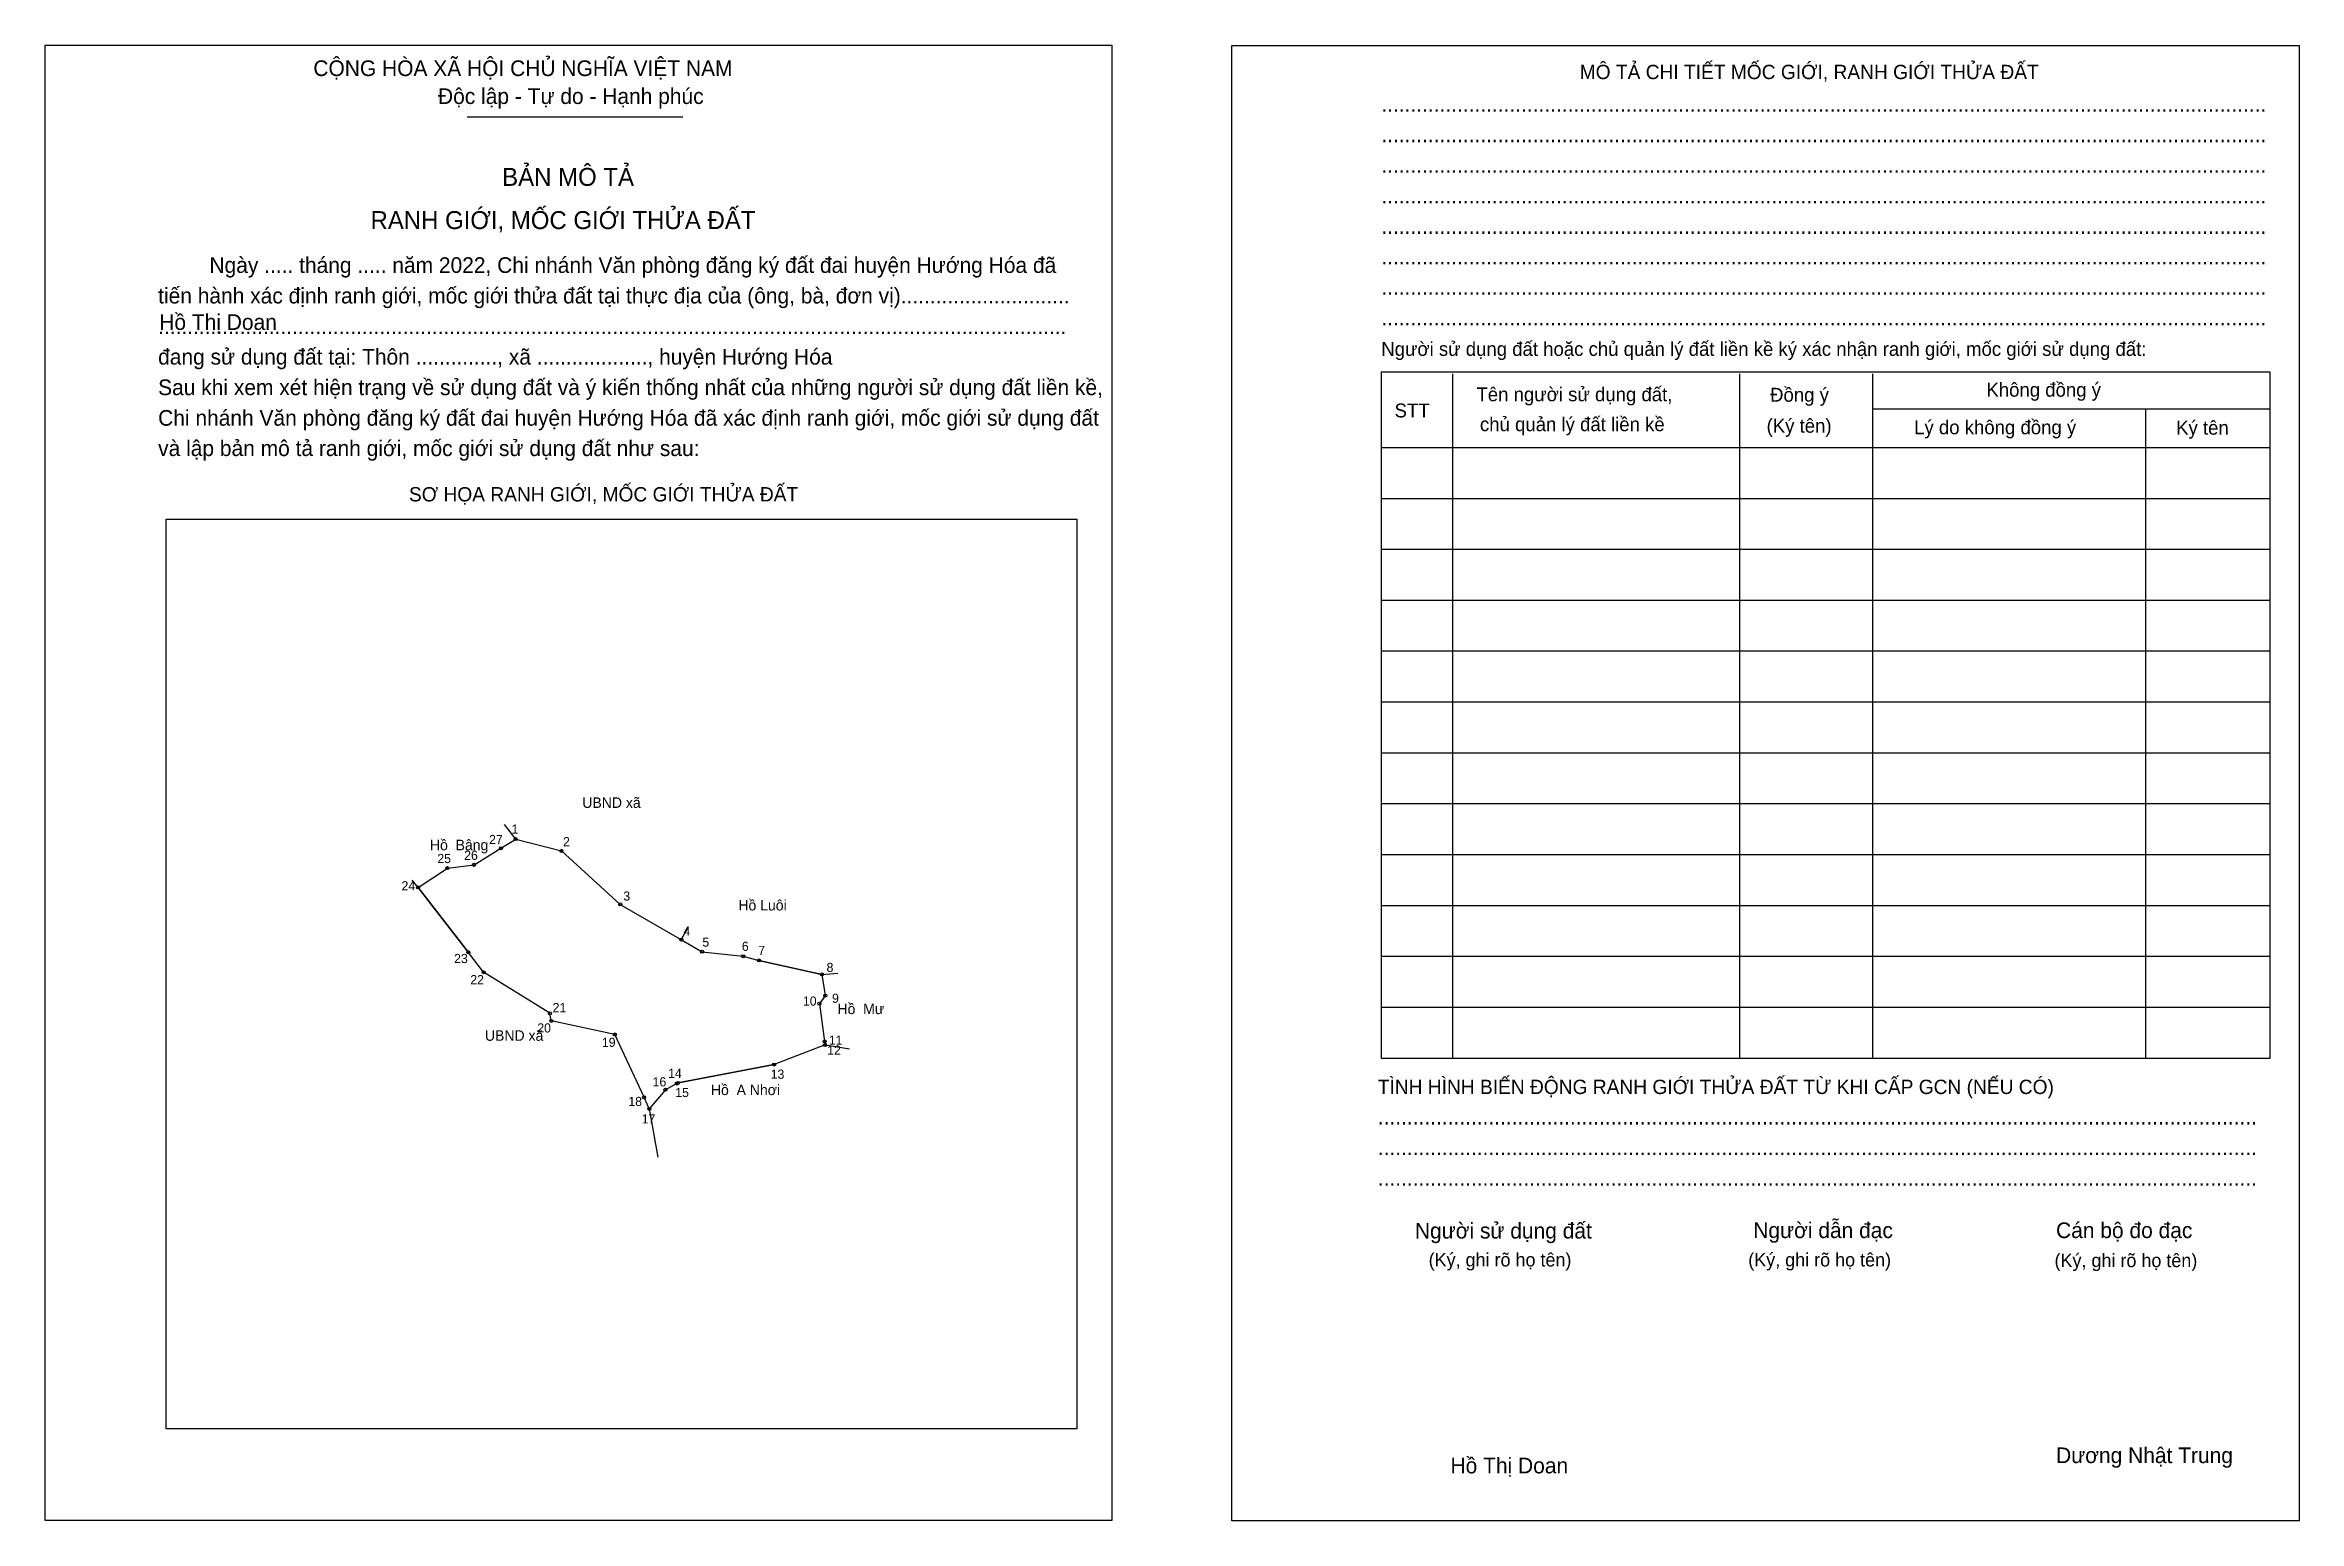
# Model space of a CAD drawing. Extents: x 545420 to 546453, y 1835167 to 1835843.
import ezdxf

# ---------------------------------------------------------------- set-up
doc = ezdxf.new("R2010")
doc.units = 0
for name, color, linetype in [('Level 1', 7, 'Continuous'), ('Level 10', 7, 'Continuous'), ('Level 11', 7, 'Continuous'), ('Level 12', 7, 'Continuous'), ('Level 2', 7, 'Continuous'), ('Level 25', 7, 'Continuous'), ('Level 55', 7, 'Continuous'), ('Level 6', 7, 'Continuous'), ('Level 9', 7, 'Continuous')]:
    doc.layers.add(name, color=color, linetype=linetype)

msp = doc.modelspace()

# ---------------------------------------------------------------- linework, layer by layer
at = {"layer": 'Level 1'}
for p, q in [((545420.1, 1835843.1), (545420.1, 1835843.1)), ((545963.8, 1835842.9), (545963.8, 1835842.9)), ((545613.5, 1835810.2), (545712.3, 1835810.2)), ((546064.9, 1835692.5), (546064.9, 1835379)), ((546196.3, 1835692.5), (546196.3, 1835379)), ((546257.2, 1835692.5), (546257.2, 1835379)), ((546257.2, 1835676.4), (546439.4, 1835676.4)), ((546382.3, 1835676.4), (546382.3, 1835379)), ((546032.2, 1835658.7), (546439.4, 1835658.7)), ((546032.2, 1835635.4), (546439.4, 1835635.4)), ((545475.6, 1835625.9), (545475.6, 1835625.9)), ((546032.2, 1835612.1), (546439.4, 1835612.1)), ((546032.2, 1835588.8), (546439.4, 1835588.8)), ((546032.2, 1835565.5), (546439.4, 1835565.5)), ((546032.2, 1835542.2), (546439.4, 1835542.2)), ((546032.2, 1835518.9), (546439.4, 1835518.9)), ((546032.2, 1835495.6), (546439.4, 1835495.6)), ((546032.2, 1835472.3), (546439.4, 1835472.3)), ((546032.2, 1835448.9), (546439.4, 1835448.9)), ((546032.2, 1835425.6), (546439.4, 1835425.6)), ((546032.2, 1835402.3), (546439.4, 1835402.3)), ((545892.8, 1835209.1), (545892.8, 1835209.1)), ((545908.8, 1835167.1), (545908.8, 1835167.1)), ((546452.5, 1835166.9), (546452.5, 1835166.9))]:
    msp.add_line(p, q, dxfattribs=at)
for points in [[(546439.4, 1835693.2), (546032.2, 1835693.2), (546032.2, 1835379), (546439.4, 1835379)], [(545475.6, 1835625.9), (545892.8, 1835625.9), (545892.8, 1835209.1), (545475.6, 1835209.1)]]:
    msp.add_lwpolyline(points, close=True, dxfattribs=at)
at = {"layer": 'Level 10'}
msp.add_line((545711.5, 1835433.1), (545714.6, 1835438.6), dxfattribs=at)
msp.add_lwpolyline([(545604.4, 1835466), (545616.6, 1835467.5), (545628.9, 1835475.1), (545635.7, 1835479.3), (545656.6, 1835473.9), (545683.6, 1835449.4), (545711.6, 1835433.2), (545721.1, 1835427.7), (545739.9, 1835425.6), (545747.1, 1835423.7), (545776, 1835417.3), (545777.5, 1835407.6), (545774.8, 1835403.9), (545777.2, 1835386.6), (545777.4, 1835385), (545754.1, 1835376), (545710.1, 1835367.6), (545709.5, 1835367.3), (545704.3, 1835364.5), (545696.9, 1835355.7), (545694.5, 1835361), (545681.1, 1835389.8), (545652, 1835396), (545651.4, 1835399.5), (545621, 1835418.3), (545614, 1835427.4), (545591, 1835457.2)], close=True, dxfattribs=at)
at = {"layer": 'Level 11'}
for p, q in [((545635.7, 1835479.3), (545630.6, 1835486)), ((545591, 1835457.2), (545588.3, 1835460.5)), ((545776, 1835417.3), (545783.2, 1835417.9)), ((545777.4, 1835385), (545788.6, 1835383.2)), ((545696.9, 1835355.7), (545700.8, 1835333.5))]:
    msp.add_line(p, q, dxfattribs=at)
for centre in [(545628.9, 1835475.1), (545635.7, 1835479.3), (545604.4, 1835466), (545604.4, 1835466), (545616.6, 1835467.5), (545656.6, 1835473.9), (545591, 1835457.2), (545683.6, 1835449.4), (545614, 1835427.4), (545711.6, 1835433.2), (545721.1, 1835427.7), (545739.9, 1835425.6), (545747.1, 1835423.7), (545621, 1835418.3), (545776, 1835417.3), (545774.8, 1835403.9), (545777.5, 1835407.6), (545651.4, 1835399.5), (545652, 1835396), (545681.1, 1835389.8), (545777.2, 1835386.6), (545777.4, 1835385), (545754.1, 1835376), (545704.3, 1835364.5), (545709.5, 1835367.3), (545710.1, 1835367.6), (545694.5, 1835361), (545696.9, 1835355.7)]:
    msp.add_circle(centre, 0.699, dxfattribs=at)
at = {"layer": 'Level 2'}
for points in [[(545420.1, 1835843.1), (545908.8, 1835843.1), (545908.8, 1835167.1), (545420.1, 1835167.1)], [(545963.8, 1835842.9), (546452.6, 1835842.9), (546452.6, 1835166.9), (545963.8, 1835166.9)]]:
    msp.add_lwpolyline(points, close=True, dxfattribs=at)
at = {"layer": 'Level 25'}
for p, q in [((545591, 1835457.2), (545614, 1835427.4)), ((545776, 1835417.3), (545747.1, 1835423.7)), ((545710.1, 1835367.6), (545754.1, 1835376)), ((545709, 1835367.7), (545709.5, 1835367.3))]:
    msp.add_line(p, q, dxfattribs=at)

# ---------------------------------------------------------------- texts
at = {"layer": 'Level 1'}
for s, height, p in [('CỘNG HÒA XÃ HỘI CHỦ NGHĨA VIỆT NAM', 7.179, (545543, 1835828.9)), ('MÔ TẢ CHI TIẾT MỐC GIỚI, RANH GIỚI THỬA ĐẤT', 6.563, (546123.1, 1835827.5)), ('Độc lập - Tự do - Hạnh phúc', 7.179, (545600.1, 1835816.1)), ('........................................................................................................................................................', 7.1787, (546032.2, 1835812.6)), ('........................................................................................................................................................', 7.1787, (546032.2, 1835798.6)), ('BẢN MÔ TẢ', 8.21, (545629.5, 1835778.6)), ('........................................................................................................................................................', 7.1787, (546032.2, 1835784.6)), ('RANH GIỚI, MỐC GIỚI THỬA ĐẤT', 8.205, (545569.2, 1835758.8)), ('........................................................................................................................................................', 7.1787, (546032.2, 1835770.6)), ('........................................................................................................................................................', 7.1787, (546032.2, 1835756.6)), ('Ngày ..... tháng ..... năm 2022, Chi nhánh Văn phòng đăng ký đất đai huyện Hướng Hóa đã', 7.179, (545495.4, 1835738.7)), ('........................................................................................................................................................', 7.1787, (546032.2, 1835742.6)), ('tiến hành xác định ranh giới, mốc giới thửa đất tại thực địa của (ông, bà, đơn vị).............................', 7.1787, (545471.9, 1835724.7)), ('........................................................................................................................................................', 7.1787, (546032.2, 1835728.7)), ('........................................................................................................................................................', 7.1787, (546032.2, 1835714.7)), ('đang sử dụng đất tại: Thôn .............., xã ..................., huyện Hướng Hóa', 7.179, (545471.9, 1835696.7)), ('............................................................................................................................................................', 7.1787, (545471.9, 1835710.7)), ('Người sử dụng đất hoặc chủ quản lý đất liền kề ký xác nhận ranh giới, mốc giới sử dụng đất:', 6.359, (546032.2, 1835700.7)), ('Sau khi xem xét hiện trạng về sử dụng đất và ý kiến thống nhất của những người sử dụng đất liền kề,', 7.179, (545471.9, 1835682.7)), ('Tên người sử dụng đất,', 6.359, (546075.8, 1835679.9)), ('Đồng ý', 6.36, (546210.3, 1835679.7)), ('Không đồng ý', 6.359, (546309.4, 1835682)), ('Chi nhánh Văn phòng đăng ký đất đai huyện Hướng Hóa đã xác định ranh giới, mốc giới sử dụng đất', 7.179, (545471.9, 1835668.7)), ('STT', 6.36, (546038.3, 1835672.5)), ('chủ quản lý đất liền kề', 6.359, (546077.4, 1835666.2)), ('(Ký tên)', 6.36, (546208.7, 1835665.5)), ('Lý do không đồng ý', 6.359, (546276.3, 1835664.8)), ('và lập bản mô tả ranh giới, mốc giới sử dụng đất như sau:', 7.179, (545471.9, 1835654.8)), ('Ký tên', 6.36, (546396.3, 1835664.6)), ('SƠ HỌA RANH GIỚI, MỐC GIỚI THỬA ĐẤT', 6.563, (545586.8, 1835634)), ('TÌNH HÌNH BIẾN ĐỘNG RANH GIỚI THỬA ĐẤT TỪ KHI CẤP GCN (NẾU CÓ)', 6.563, (546030.6, 1835362.5)), ('.......................................................................................................................................................', 7.1787, (546030.6, 1835348.5)), ('.......................................................................................................................................................', 7.1787, (546030.6, 1835334.5)), ('.......................................................................................................................................................', 7.1787, (546030.6, 1835320.5)), ('Người sử dụng đất', 7.179, (546047.6, 1835296.3)), ('Người dẫn đạc', 7.179, (546202.6, 1835296.5)), ('Cán bộ đo đạc', 7.179, (546341.3, 1835296.5)), ('(Ký, ghi rõ họ tên)', 6.154, (546053.9, 1835283.5)), ('(Ký, ghi rõ họ tên)', 6.154, (546200.3, 1835283.5)), ('(Ký, ghi rõ họ tên)', 6.154, (546340.6, 1835283.2)), ('Dương Nhật Trung', 7.179, (546341.3, 1835193.4))]:
    msp.add_text(s, height=height, dxfattribs=at).set_placement(p)
at = {"layer": 'Level 12'}
for s, p in [('UBND xã', (545666.2, 1835493.6)), ('Hồ  Bâng', (545596.4, 1835474.2)), ('Hồ Luôi', (545737.7, 1835446.6)), ('Hồ  Mư', (545783.1, 1835399.1)), ('UBND xã', (545621.6, 1835386.9)), ('Hồ  A Nhơi', (545725.1, 1835362))]:
    msp.add_text(s, height=4.8, dxfattribs=at).set_placement(p)
at = {"layer": 'Level 55'}
for s, p in [('27', (545628.6, 1835475.1)), ('1', (545635.6, 1835479.3)), ('25', (545604, 1835466)), ('26', (545616.2, 1835467.5)), ('2', (545656.4, 1835473.9)), ('24', (545590.7, 1835457.2)), ('3', (545683.4, 1835449.4)), ('23', (545613.7, 1835427.4)), ('4', (545711.4, 1835433.2)), ('5', (545720.9, 1835427.7)), ('6', (545739.7, 1835425.6)), ('7', (545747, 1835423.7)), ('22', (545620.7, 1835418.3)), ('8', (545775.9, 1835417.3)), ('10', (545774.4, 1835403.9)), ('9', (545777.3, 1835407.6)), ('21', (545651.1, 1835399.5)), ('20', (545651.6, 1835396)), ('19', (545680.7, 1835389.8)), ('11', (545776.9, 1835386.6)), ('12', (545777.1, 1835385)), ('13', (545753.8, 1835376)), ('16', (545704, 1835364.5)), ('15', (545709.1, 1835367.3)), ('14', (545709.7, 1835367.6)), ('18', (545694.2, 1835361)), ('17', (545696.6, 1835355.7))]:
    msp.add_text(s, height=0.466, dxfattribs=at).set_placement(p)
at = {"layer": 'Level 6'}
for p in [(545472.4, 1835712.6), (546063.9, 1835188.7)]:
    msp.add_text('Hồ Thị Doan', height=7.179, dxfattribs=at).set_placement(p)
at = {"layer": 'Level 9'}
for s, p in [('1', (545633.8, 1835481.8)), ('27', (545623.5, 1835477)), ('2', (545657.4, 1835476)), ('25', (545599.8, 1835468.3)), ('26', (545612.1, 1835469.8)), ('24', (545583.4, 1835455.8)), ('3', (545685, 1835451.1)), ('4', (545712.5, 1835435.1)), ('5', (545721.2, 1835430)), ('23', (545607.5, 1835422.5)), ('6', (545739.3, 1835428.1)), ('7', (545746.8, 1835426.2)), ('22', (545614.9, 1835412.8)), ('8', (545778.1, 1835418.4)), ('21', (545652.6, 1835400)), ('10', (545767.3, 1835403)), ('9', (545780.6, 1835404.3)), ('20', (545645.6, 1835390.7)), ('19', (545675.2, 1835384.1)), ('12', (545778.4, 1835380.5)), ('11', (545779.1, 1835385.1)), ('14', (545705.5, 1835369.9)), ('13', (545752.5, 1835369.5)), ('16', (545698.4, 1835366)), ('15', (545708.8, 1835361.1)), ('18', (545687.3, 1835357)), ('17', (545693.4, 1835349))]:
    msp.add_text(s, height=4.2, dxfattribs=at).set_placement(p)

doc.saveas('drawing.dxf')
